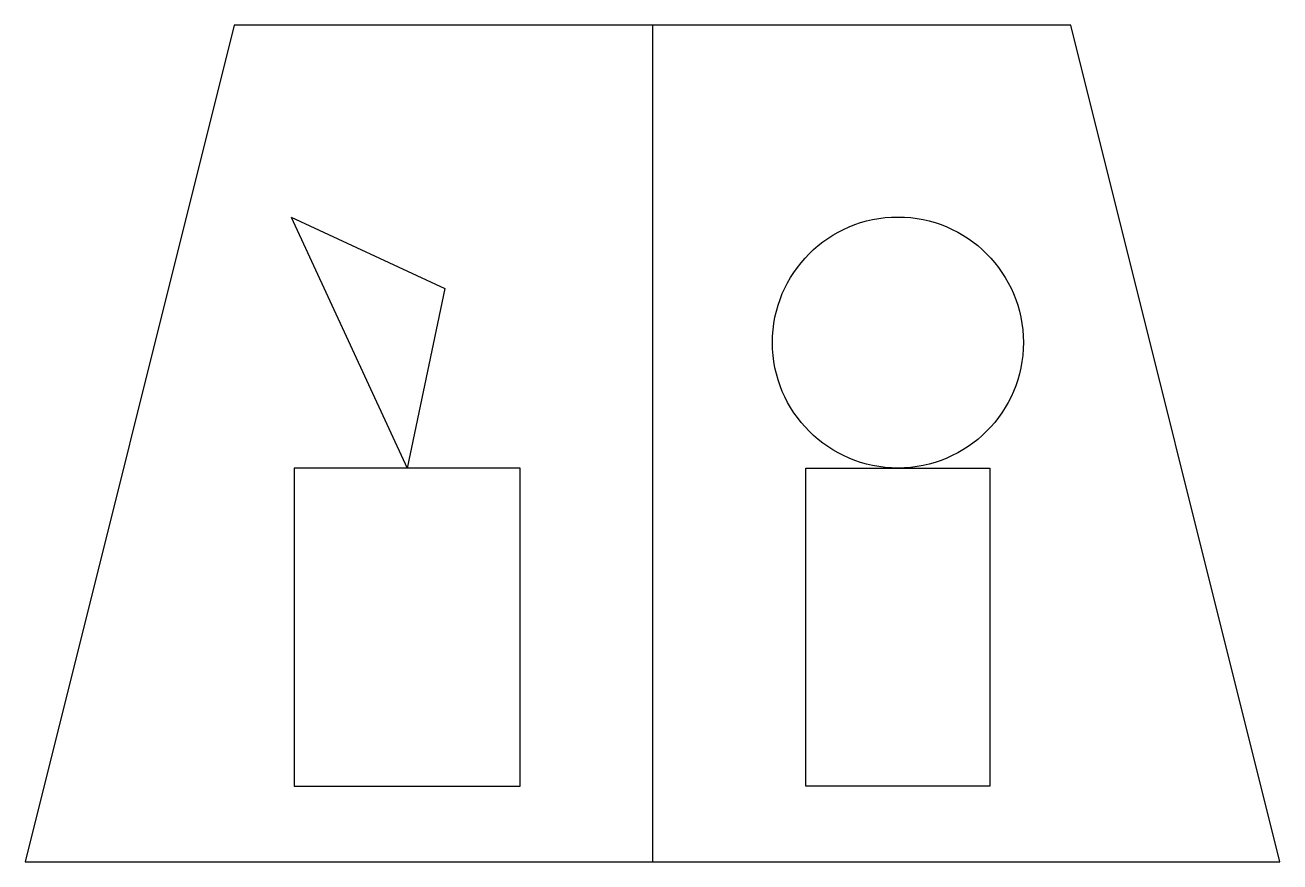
# Model space of a CAD drawing. Header units: millimetres. Extents: x -3 to 3, y 0 to 4.
import ezdxf

# ---------------------------------------------------------------- set-up
doc = ezdxf.new("R2010")
doc.units = ezdxf.units.MM
doc.header["$LTSCALE"] = 1000
doc.header["$PDMODE"] = 1
doc.header["$PDSIZE"] = 1

msp = doc.modelspace()

# ---------------------------------------------------------------- linework, layer by layer
at = {"color": 6}
for p, q in [((0, 4), (0, 0)), ((-1.7274, 3.0827), (-0.9933, 2.7404)), ((-1.7274, 3.0827), (-1.1734, 1.8827)), ((-0.9933, 2.7404), (-1.1734, 1.8827))]:
    msp.add_line(p, q, dxfattribs=at)
msp.add_lwpolyline([(-3, 0), (3, 0), (2, 4), (-2, 4)], close=True)
for points in [[(-1.7134, 1.8827), (-1.7134, 0.3627), (-0.6334, 0.3627), (-0.6334, 1.8827)], [(1.6134, 1.8827), (1.6134, 0.3627), (0.7334, 0.3627), (0.7334, 1.8827)]]:
    msp.add_lwpolyline(points, close=True, dxfattribs=at)
msp.add_circle((1.1734, 2.4827), 0.6, dxfattribs=at)
for p in [(0, 4), (-2.5, 2), (2.5, 2), (0, 0)]:
    msp.add_point(p)

doc.saveas('drawing.dxf')
